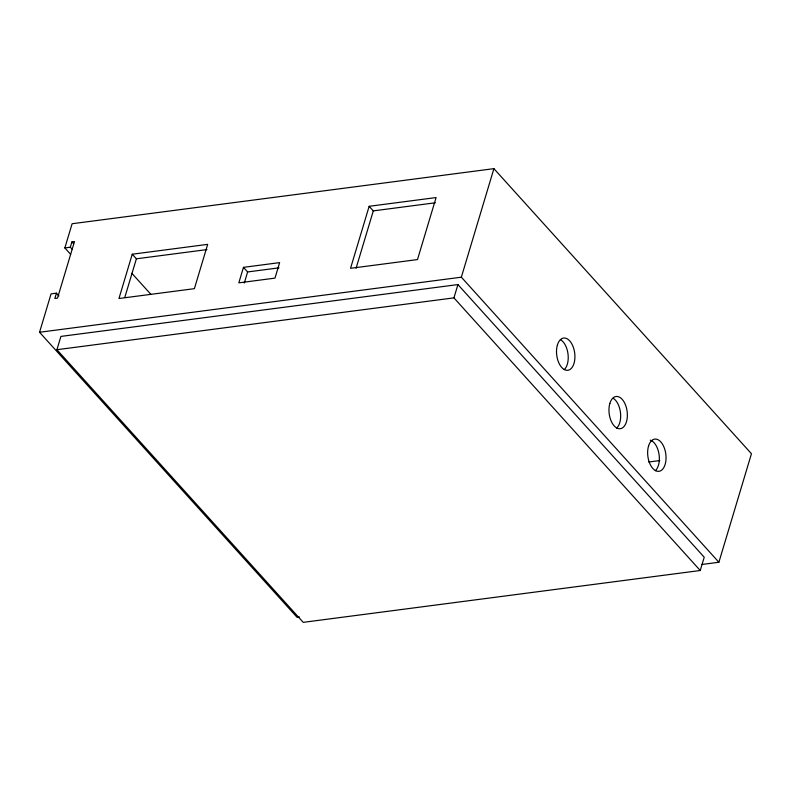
<?xml version="1.0" encoding="UTF-8"?>
<svg xmlns="http://www.w3.org/2000/svg" width="791" height="791" viewBox="0 0 791 791"><rect width="100%" height="100%" fill="white"/><g stroke="black" fill="none" stroke-linecap="round" stroke-linejoin="round"><path stroke-width="1.19" d="M299.532 617.01L297.09 617.326L39.55 332.26L51.069 293.866L56.448 293.164L58.93 295.913M70.646 254.346L64.852 247.929L72.11 223.734L493.91 168.651L751.45 453.727L718.89 562.253L701.775 564.487M56.448 293.164L54.856 298.474L57.506 298.128L74.483 241.562L71.922 241.898L70.32 247.217L71.981 249.046M56.922 349.701L60.907 336.412L457.92 284.582L704.227 557.22L700.243 570.509L303.23 622.349L56.922 349.701L453.935 297.871L700.243 570.509M132.245 254.218L118.957 298.514L194.388 288.666L207.677 244.36L132.245 254.218L136.388 258.805L206.955 249.59M124.849 297.268L136.388 258.805M243.47 267.348L238.823 282.852L274.971 278.125L279.628 262.622L243.47 267.348L247.623 271.946L278.956 267.852M244.3 283.02L247.623 271.946M369.15 206.303L350.542 268.317L417.49 259.577L436.098 197.562L369.15 206.303L373.293 210.89L435.376 202.783M356.088 268.228L373.293 210.89M453.935 297.871L457.92 284.582M718.89 562.253L461.351 277.186L493.91 168.651M64.852 247.929L70.32 247.217M39.55 332.26L461.351 277.186M648.758 462.003L659.783 460.56M131.87 273.32L150.913 294.4M71.922 241.898L73.573 243.737M650.251 440.172A16.255 9.047 82.6 0 1 658.972 453.896A16.255 9.047 82.6 0 1 655.353 470.704M613.173 398.249A16.255 9.047 82.6 0 1 620.49 412.675A16.255 9.047 82.6 0 1 616.673 428.079M560.73 339.823A16.255 9.047 82.6 0 1 568.047 354.249A16.255 9.047 82.6 0 1 564.23 369.654M648.541 446.025A16.255 9.047 82.6 0 0 657.548 471.327A16.255 9.047 82.6 0 0 664.45 448.309A16.255 9.047 82.6 0 0 648.541 446.025M609.861 403.4A16.255 9.047 82.6 0 0 618.869 428.702A16.255 9.047 82.6 0 0 625.77 405.684A16.255 9.047 82.6 0 0 609.861 403.4M557.408 344.975A16.255 9.047 82.6 0 0 566.425 370.277A16.255 9.047 82.6 0 0 573.327 347.259A16.255 9.047 82.6 0 0 557.408 344.975"/></g></svg>
